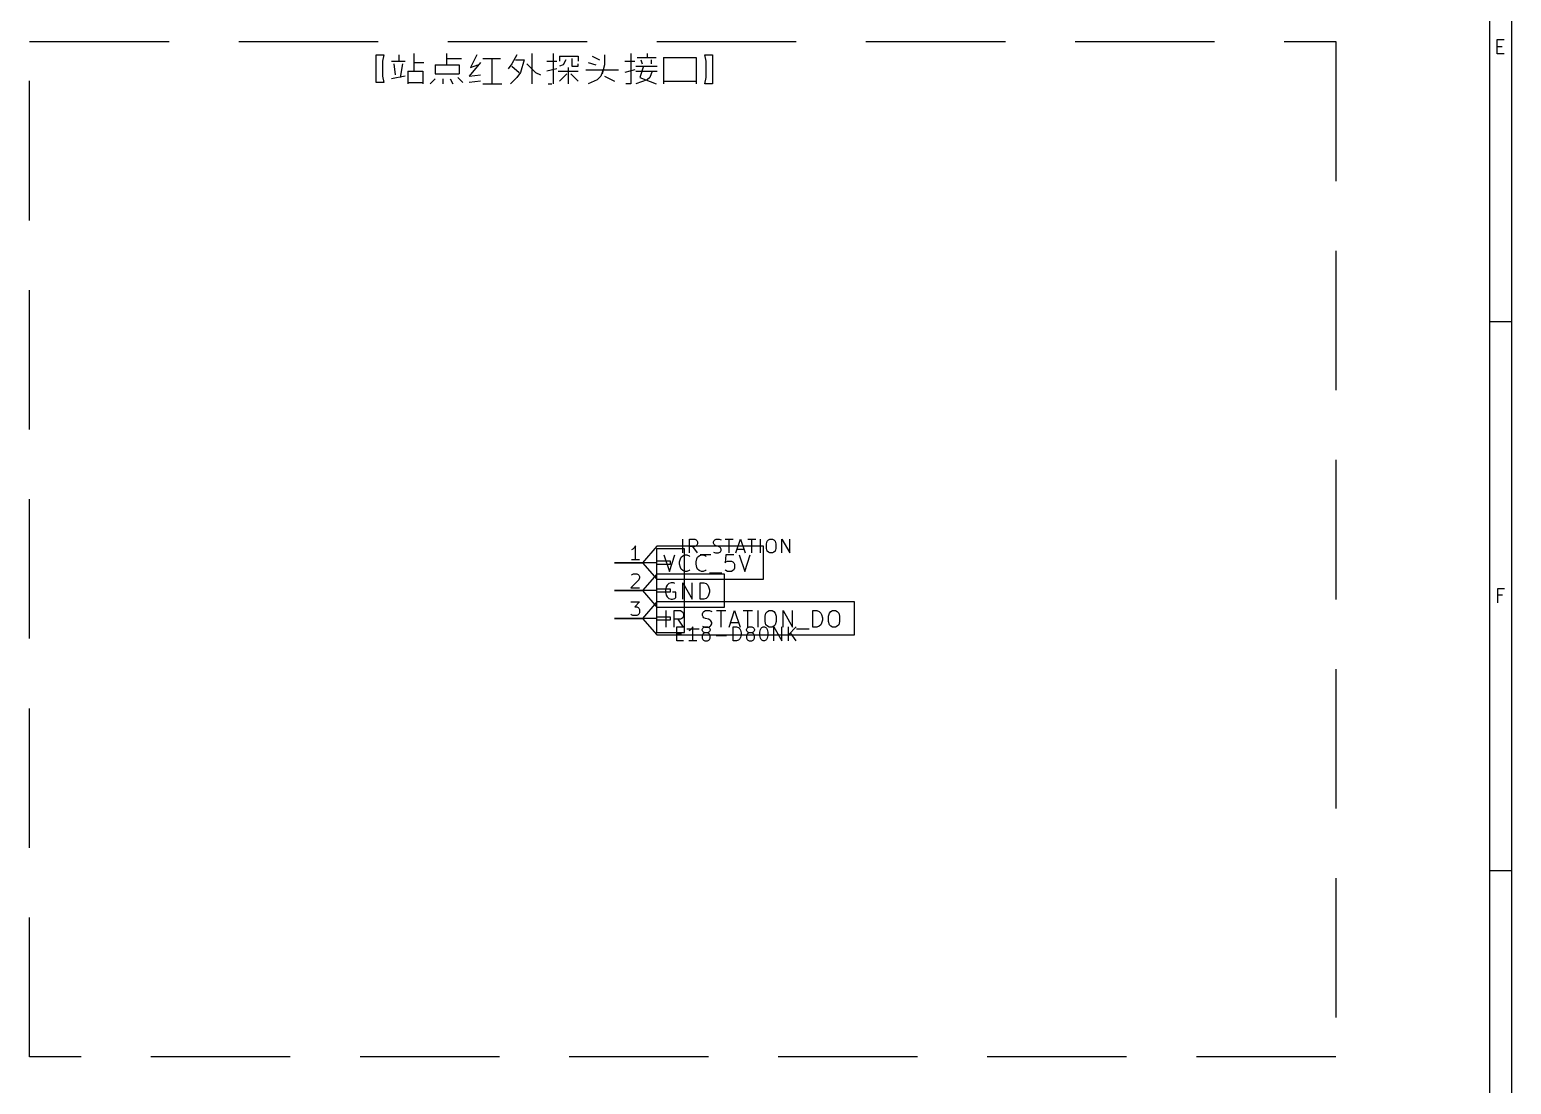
# Model space of a CAD drawing. Extents: x 0.4 to 37.4, y -23 to -0.4.
# Drawn here: x 27.4 to 32.72, y -12.97 to -9.19 of the extents above; entities that cross this region are included whole.
import ezdxf

# ---------------------------------------------------------------- set-up
doc = ezdxf.new("R2010")
doc.units = 0
doc.header["$MEASUREMENT"] = 0
doc.linetypes.add('DASHED', pattern=[0.75, 0.5, -0.25])
for name, color, linetype in [('BLUE3', 171, 'CONTINUOUS'), ('CYAN2', 4, 'CONTINUOUS'), ('GREEN3', 91, 'CONTINUOUS'), ('LYELLOW', 51, 'CONTINUOUS'), ('RED2', 1, 'CONTINUOUS'), ('RED3', 11, 'CONTINUOUS')]:
    doc.layers.add(name, color=color, linetype=linetype)

msp = doc.modelspace()

# ---------------------------------------------------------------- linework, layer by layer
at = {"layer": 'BLUE3', "linetype": 'DASHED'}
for p, q in [((27.4016, -9.2315), (32.0866, -9.2315)), ((27.4016, -12.8724), (27.4016, -9.2315)), ((32.0866, -9.2315), (32.0866, -12.8724)), ((32.0866, -12.8724), (27.4016, -12.8724))]:
    msp.add_line(p, q, dxfattribs=at)
at = {"layer": 'BLUE3', "linetype": 'CONTINUOUS'}
for p, q in [((28.6451, -9.279), (28.6721, -9.279)), ((28.6451, -9.378), (28.6451, -9.279)), ((28.6721, -9.279), (28.6676, -9.3015)), ((28.7261, -9.279), (28.7261, -9.3015)), ((28.7801, -9.2745), (28.7801, -9.3375)), ((28.8971, -9.2745), (28.8971, -9.315)), ((28.8971, -9.2925), (28.9511, -9.2925)), ((29.0051, -9.279), (28.9826, -9.324)), ((29.0276, -9.2925), (29.0905, -9.2925)), ((29.0591, -9.2925), (29.0591, -9.3825)), ((29.149, -9.279), (29.131, -9.3105)), ((29.1445, -9.297), (29.176, -9.297)), ((29.176, -9.297), (29.1625, -9.342)), ((29.203, -9.2745), (29.203, -9.3825)), ((29.2795, -9.2745), (29.2795, -9.3825)), ((29.302, -9.2835), (29.302, -9.3015)), ((29.302, -9.2835), (29.3695, -9.2835)), ((29.3245, -9.297), (29.3155, -9.315)), ((29.347, -9.2925), (29.347, -9.3195)), ((29.3695, -9.2835), (29.3695, -9.3015)), ((29.419, -9.2835), (29.446, -9.297)), ((29.464, -9.279), (29.464, -9.315)), ((29.5585, -9.2745), (29.5585, -9.3825)), ((29.581, -9.288), (29.6485, -9.288)), ((29.5945, -9.297), (29.599, -9.3105)), ((29.617, -9.2745), (29.617, -9.288)), ((29.6305, -9.297), (29.6305, -9.3105)), ((29.6755, -9.288), (29.6755, -9.3825)), ((29.6755, -9.288), (29.7925, -9.288)), ((29.7925, -9.288), (29.7925, -9.3825)), ((29.824, -9.279), (29.851, -9.279)), ((29.8285, -9.3015), (29.824, -9.279)), ((29.851, -9.279), (29.851, -9.3825)), ((28.6676, -9.3015), (28.6676, -9.3285)), ((28.6676, -9.3285), (28.6676, -9.3555)), ((28.6991, -9.3015), (28.7486, -9.3015)), ((28.7081, -9.3105), (28.7126, -9.351)), ((28.7396, -9.3105), (28.7306, -9.36)), ((28.7576, -9.3375), (28.7576, -9.3825)), ((28.7576, -9.3375), (28.8116, -9.3375)), ((28.7801, -9.306), (28.8161, -9.306)), ((28.8116, -9.3375), (28.8116, -9.3825)), ((28.8566, -9.315), (28.8566, -9.3465)), ((28.8566, -9.315), (28.9421, -9.315)), ((28.8566, -9.3465), (28.9421, -9.3465)), ((28.9421, -9.315), (28.9421, -9.3465)), ((29.0186, -9.306), (28.9781, -9.3555)), ((28.9781, -9.3555), (29.0186, -9.351)), ((28.9826, -9.324), (29.0096, -9.315)), ((29.131, -9.3105), (29.1175, -9.3285)), ((29.131, -9.3195), (29.158, -9.342)), ((29.1625, -9.342), (29.149, -9.36)), ((29.185, -9.3105), (29.2165, -9.342)), ((29.2165, -9.342), (29.2345, -9.351)), ((29.257, -9.3015), (29.293, -9.3015)), ((29.293, -9.3285), (29.257, -9.3375)), ((29.2975, -9.3375), (29.3695, -9.3375)), ((29.3155, -9.315), (29.302, -9.3195)), ((29.329, -9.3465), (29.302, -9.3735)), ((29.3335, -9.324), (29.3335, -9.3825)), ((29.3425, -9.3465), (29.3695, -9.3735)), ((29.347, -9.3195), (29.3695, -9.3195)), ((29.3695, -9.3195), (29.3695, -9.3105)), ((29.3965, -9.333), (29.5135, -9.333)), ((29.4055, -9.306), (29.4325, -9.315)), ((29.4595, -9.3285), (29.4505, -9.3555)), ((29.464, -9.315), (29.455, -9.3465)), ((29.536, -9.3015), (29.572, -9.3015)), ((29.572, -9.333), (29.536, -9.342)), ((29.5765, -9.3195), (29.653, -9.3195)), ((29.5765, -9.3375), (29.653, -9.3375)), ((29.6035, -9.3195), (29.59, -9.36)), ((29.635, -9.3375), (29.626, -9.36)), ((29.8285, -9.36), (29.8285, -9.3015)), ((28.6721, -9.378), (28.6451, -9.378)), ((28.6676, -9.3555), (28.6721, -9.378)), ((28.7486, -9.3555), (28.6991, -9.3645)), ((28.7576, -9.378), (28.8116, -9.378)), ((28.8566, -9.3645), (28.8386, -9.3825)), ((28.8836, -9.3645), (28.8836, -9.3825)), ((28.9106, -9.3645), (28.9196, -9.3825)), ((28.9376, -9.36), (28.9556, -9.378)), ((29.0186, -9.3735), (28.9781, -9.378)), ((29.0276, -9.3825), (29.095, -9.3825)), ((29.149, -9.36), (29.1265, -9.3825)), ((29.2615, -9.3825), (29.275, -9.3825)), ((29.437, -9.369), (29.4055, -9.3825)), ((29.4505, -9.3555), (29.437, -9.369)), ((29.464, -9.3555), (29.5, -9.3735)), ((29.5585, -9.3825), (29.5405, -9.3825)), ((29.617, -9.369), (29.5765, -9.3825)), ((29.59, -9.36), (29.6485, -9.3825)), ((29.626, -9.36), (29.617, -9.369)), ((29.6755, -9.3735), (29.7925, -9.3735)), ((29.824, -9.3825), (29.8285, -9.36)), ((29.851, -9.3825), (29.824, -9.3825))]:
    msp.add_line(p, q, dxfattribs=at)
at = {"layer": 'CYAN2', "linetype": 'CONTINUOUS'}
for p, q in [((29.7446, -11.0653), (29.7446, -11.0153)), ((29.7684, -11.0653), (29.7684, -11.0153)), ((29.7684, -11.0153), (29.7874, -11.0153)), ((29.7874, -11.0415), (29.7684, -11.0415)), ((29.7969, -11.0653), (29.7803, -11.0415)), ((29.7874, -11.0153), (29.7922, -11.0177)), ((29.7922, -11.0391), (29.7874, -11.0415)), ((29.7922, -11.0177), (29.7946, -11.0201)), ((29.7946, -11.0368), (29.7922, -11.0391)), ((29.7946, -11.0201), (29.7969, -11.0248)), ((29.7969, -11.032), (29.7946, -11.0368)), ((29.7969, -11.0248), (29.7969, -11.032)), ((29.8541, -11.0248), (29.8565, -11.0201)), ((29.8541, -11.0296), (29.8541, -11.0248)), ((29.8565, -11.0344), (29.8541, -11.0296)), ((29.8565, -11.0201), (29.8588, -11.0177)), ((29.8588, -11.0368), (29.8565, -11.0344)), ((29.8588, -11.0177), (29.8636, -11.0153)), ((29.8636, -11.0391), (29.8588, -11.0368)), ((29.8636, -11.0153), (29.8755, -11.0153)), ((29.8731, -11.0415), (29.8636, -11.0391)), ((29.8779, -11.0439), (29.8731, -11.0415)), ((29.8755, -11.0153), (29.8826, -11.0177)), ((29.8803, -11.0463), (29.8779, -11.0439)), ((29.8826, -11.051), (29.8803, -11.0463)), ((29.8826, -11.0558), (29.8826, -11.051)), ((29.8969, -11.0153), (29.9255, -11.0153)), ((29.9112, -11.0653), (29.9112, -11.0153)), ((29.935, -11.0653), (29.9517, -11.0153)), ((29.9398, -11.051), (29.9636, -11.051)), ((29.9517, -11.0153), (29.9684, -11.0653)), ((29.9779, -11.0153), (30.0065, -11.0153)), ((29.9922, -11.0653), (29.9922, -11.0153)), ((30.0231, -11.0653), (30.0231, -11.0153)), ((30.0446, -11.032), (30.0469, -11.0225)), ((30.0446, -11.0487), (30.0446, -11.032)), ((30.0469, -11.0582), (30.0446, -11.0487)), ((30.0469, -11.0225), (30.0517, -11.0177)), ((30.0517, -11.0177), (30.0565, -11.0153)), ((30.0565, -11.0153), (30.066, -11.0153)), ((30.066, -11.0153), (30.0707, -11.0177)), ((30.0707, -11.0177), (30.0755, -11.0225)), ((30.0755, -11.0225), (30.0779, -11.032)), ((30.0779, -11.0487), (30.0755, -11.0582)), ((30.0779, -11.032), (30.0779, -11.0487)), ((30.0993, -11.0653), (30.0993, -11.0153)), ((30.0993, -11.0153), (30.1279, -11.0653)), ((30.1279, -11.0653), (30.1279, -11.0153)), ((29.8065, -11.0701), (29.8446, -11.0701)), ((29.8541, -11.0629), (29.8612, -11.0653)), ((29.8612, -11.0653), (29.8731, -11.0653)), ((29.8731, -11.0653), (29.8779, -11.0629)), ((29.8779, -11.0629), (29.8803, -11.0606)), ((29.8803, -11.0606), (29.8826, -11.0558)), ((30.0517, -11.0629), (30.0469, -11.0582)), ((30.0565, -11.0653), (30.0517, -11.0629)), ((30.066, -11.0653), (30.0565, -11.0653)), ((30.0707, -11.0629), (30.066, -11.0653)), ((30.0755, -11.0582), (30.0707, -11.0629)), ((29.7231, -11.3803), (29.7231, -11.3303)), ((29.7231, -11.3303), (29.7469, -11.3303)), ((29.7231, -11.3541), (29.7398, -11.3541)), ((29.7707, -11.3422), (29.766, -11.3446)), ((29.7755, -11.3374), (29.7707, -11.3422)), ((29.7803, -11.3303), (29.7755, -11.3374)), ((29.7803, -11.3803), (29.7803, -11.3303)), ((29.8136, -11.3398), (29.816, -11.335)), ((29.8136, -11.3422), (29.8136, -11.3398)), ((29.816, -11.347), (29.8136, -11.3422)), ((29.816, -11.3565), (29.8136, -11.3612)), ((29.8136, -11.3612), (29.8136, -11.3708)), ((29.8136, -11.3708), (29.816, -11.3755)), ((29.816, -11.335), (29.8184, -11.3327)), ((29.8184, -11.3493), (29.816, -11.347)), ((29.8184, -11.3541), (29.816, -11.3565)), ((29.8184, -11.3327), (29.8231, -11.3303)), ((29.8231, -11.3517), (29.8184, -11.3493)), ((29.8231, -11.3517), (29.8184, -11.3541)), ((29.8231, -11.3303), (29.8326, -11.3303)), ((29.8326, -11.3517), (29.8231, -11.3517)), ((29.8326, -11.3303), (29.8374, -11.3327)), ((29.8374, -11.3493), (29.8326, -11.3517)), ((29.8374, -11.3541), (29.8326, -11.3517)), ((29.8374, -11.3327), (29.8398, -11.335)), ((29.8398, -11.347), (29.8374, -11.3493)), ((29.8398, -11.3565), (29.8374, -11.3541)), ((29.8398, -11.335), (29.8422, -11.3398)), ((29.8422, -11.3422), (29.8398, -11.347)), ((29.8422, -11.3612), (29.8398, -11.3565)), ((29.8398, -11.3755), (29.8422, -11.3708)), ((29.8422, -11.3398), (29.8422, -11.3422)), ((29.8422, -11.3708), (29.8422, -11.3612)), ((29.8636, -11.3612), (29.9017, -11.3612)), ((29.9255, -11.3803), (29.9255, -11.3303)), ((29.9255, -11.3303), (29.9374, -11.3303)), ((29.9374, -11.3303), (29.9446, -11.3327)), ((29.9446, -11.3327), (29.9493, -11.3374)), ((29.9493, -11.3731), (29.9446, -11.3779)), ((29.9493, -11.3374), (29.9517, -11.3422)), ((29.9517, -11.3684), (29.9493, -11.3731)), ((29.9517, -11.3422), (29.9541, -11.3517)), ((29.9541, -11.3589), (29.9517, -11.3684)), ((29.9541, -11.3517), (29.9541, -11.3589)), ((29.9731, -11.3398), (29.9755, -11.335)), ((29.9731, -11.3422), (29.9731, -11.3398)), ((29.9755, -11.347), (29.9731, -11.3422)), ((29.9755, -11.3565), (29.9731, -11.3612)), ((29.9731, -11.3612), (29.9731, -11.3708)), ((29.9731, -11.3708), (29.9755, -11.3755)), ((29.9755, -11.335), (29.9779, -11.3327)), ((29.9779, -11.3493), (29.9755, -11.347)), ((29.9779, -11.3541), (29.9755, -11.3565)), ((29.9779, -11.3327), (29.9826, -11.3303)), ((29.9826, -11.3517), (29.9779, -11.3493)), ((29.9826, -11.3517), (29.9779, -11.3541)), ((29.9826, -11.3303), (29.9922, -11.3303)), ((29.9922, -11.3517), (29.9826, -11.3517)), ((29.9922, -11.3303), (29.9969, -11.3327)), ((29.9969, -11.3493), (29.9922, -11.3517)), ((29.9969, -11.3541), (29.9922, -11.3517)), ((29.9969, -11.3327), (29.9993, -11.335)), ((29.9993, -11.347), (29.9969, -11.3493)), ((29.9993, -11.3565), (29.9969, -11.3541)), ((29.9993, -11.335), (30.0017, -11.3398)), ((30.0017, -11.3422), (29.9993, -11.347)), ((30.0017, -11.3612), (29.9993, -11.3565)), ((29.9993, -11.3755), (30.0017, -11.3708)), ((30.0017, -11.3398), (30.0017, -11.3422)), ((30.0017, -11.3708), (30.0017, -11.3612)), ((30.0207, -11.3493), (30.0231, -11.3398)), ((30.0207, -11.3612), (30.0207, -11.3493)), ((30.0231, -11.3708), (30.0207, -11.3612)), ((30.0231, -11.3398), (30.0255, -11.335)), ((30.0255, -11.3755), (30.0231, -11.3708)), ((30.0255, -11.335), (30.0279, -11.3327)), ((30.0279, -11.3327), (30.0326, -11.3303)), ((30.0326, -11.3303), (30.0374, -11.3303)), ((30.0374, -11.3303), (30.0422, -11.3327)), ((30.0422, -11.3327), (30.0446, -11.335)), ((30.0446, -11.335), (30.0469, -11.3398)), ((30.0469, -11.3708), (30.0446, -11.3755)), ((30.0469, -11.3398), (30.0493, -11.3493)), ((30.0493, -11.3612), (30.0469, -11.3708)), ((30.0493, -11.3493), (30.0493, -11.3612)), ((30.0707, -11.3803), (30.0707, -11.3303)), ((30.0707, -11.3303), (30.0993, -11.3803)), ((30.0993, -11.3803), (30.0993, -11.3303)), ((30.1231, -11.3803), (30.1231, -11.3303)), ((30.1517, -11.3303), (30.1231, -11.3589)), ((30.1517, -11.3803), (30.1303, -11.3517)), ((29.7469, -11.3803), (29.7231, -11.3803)), ((29.7946, -11.3803), (29.766, -11.3803)), ((29.816, -11.3755), (29.8184, -11.3779)), ((29.8184, -11.3779), (29.8231, -11.3803)), ((29.8231, -11.3803), (29.8326, -11.3803)), ((29.8326, -11.3803), (29.8374, -11.3779)), ((29.8374, -11.3779), (29.8398, -11.3755)), ((29.9374, -11.3803), (29.9255, -11.3803)), ((29.9446, -11.3779), (29.9374, -11.3803)), ((29.9755, -11.3755), (29.9779, -11.3779)), ((29.9779, -11.3779), (29.9826, -11.3803)), ((29.9826, -11.3803), (29.9922, -11.3803)), ((29.9922, -11.3803), (29.9969, -11.3779)), ((29.9969, -11.3779), (29.9993, -11.3755)), ((30.0279, -11.3779), (30.0255, -11.3755)), ((30.0326, -11.3803), (30.0279, -11.3779)), ((30.0374, -11.3803), (30.0326, -11.3803)), ((30.0422, -11.3779), (30.0374, -11.3803)), ((30.0446, -11.3755), (30.0422, -11.3779))]:
    msp.add_line(p, q, dxfattribs=at)
at = {"layer": 'GREEN3', "linetype": 'CONTINUOUS'}
for p, q in [((29.5, -11.1), (29.6, -11.1)), ((29.5, -11.2), (29.6, -11.2)), ((29.5, -11.3), (29.6, -11.3))]:
    msp.add_line(p, q, dxfattribs=at)
at = {"layer": 'LYELLOW', "linetype": 'CONTINUOUS'}
for p, q in [((29.65, -11.05), (29.65, -11.35)), ((29.75, -11.05), (29.65, -11.05)), ((29.75, -11.35), (29.75, -11.05)), ((29.65, -11.35), (29.75, -11.35))]:
    msp.add_line(p, q, dxfattribs=at)
at = {"layer": 'RED2', "linetype": 'CONTINUOUS'}
for p, q in [((32.7165, -0.3937), (32.7165, -22.9921)), ((32.6378, -0.4724), (32.6378, -22.9134)), ((32.6662, -9.2753), (32.6662, -9.2242)), ((32.6662, -9.2242), (32.6906, -9.2242)), ((32.6662, -9.2485), (32.6833, -9.2485)), ((32.6906, -9.2753), (32.6662, -9.2753)), ((32.7165, -10.2362), (32.6378, -10.2362)), ((29.6517, -11.0409), (29.6, -11.1)), ((29.65, -11.05), (29.65, -11.35)), ((29.75, -11.05), (29.65, -11.05)), ((30.0343, -11.0409), (29.6517, -11.0409)), ((29.75, -11.35), (29.75, -11.05)), ((30.0343, -11.1), (30.0343, -11.0409)), ((29.65, -11.1), (29.5, -11.1)), ((29.6, -11.1), (29.6517, -11.1591)), ((29.65, -11.095), (29.65, -11.105)), ((29.7, -11.095), (29.65, -11.095)), ((29.65, -11.105), (29.7, -11.105)), ((29.6769, -11.0721), (29.6966, -11.1312)), ((29.6966, -11.1312), (29.7163, -11.0721)), ((29.7, -11.105), (29.7, -11.095)), ((29.7332, -11.0974), (29.736, -11.0862)), ((29.7332, -11.1058), (29.7332, -11.0974)), ((29.736, -11.1171), (29.7332, -11.1058)), ((29.736, -11.0862), (29.7388, -11.0805)), ((29.7388, -11.0805), (29.7444, -11.0749)), ((29.7444, -11.0749), (29.7528, -11.0721)), ((29.7528, -11.0721), (29.7585, -11.0721)), ((29.7585, -11.0721), (29.7669, -11.0749)), ((29.7669, -11.0749), (29.7697, -11.0777)), ((29.7922, -11.0974), (29.795, -11.0862)), ((29.7922, -11.1058), (29.7922, -11.0974)), ((29.795, -11.1171), (29.7922, -11.1058)), ((29.795, -11.0862), (29.7978, -11.0805)), ((29.7978, -11.0805), (29.8035, -11.0749)), ((29.8035, -11.0749), (29.8119, -11.0721)), ((29.8119, -11.0721), (29.8175, -11.0721)), ((29.8175, -11.0721), (29.826, -11.0749)), ((29.826, -11.0749), (29.8288, -11.0777)), ((29.8991, -11.0721), (29.8963, -11.1002)), ((29.8963, -11.1002), (29.8991, -11.0974)), ((29.9272, -11.0721), (29.8991, -11.0721)), ((29.8991, -11.0974), (29.9047, -11.0946)), ((29.9047, -11.0946), (29.9188, -11.0946)), ((29.9188, -11.0946), (29.9244, -11.0974)), ((29.9244, -11.0974), (29.9272, -11.1002)), ((29.9272, -11.1002), (29.93, -11.1058)), ((29.93, -11.1058), (29.93, -11.1199)), ((29.9469, -11.0721), (29.9666, -11.1312)), ((29.9666, -11.1312), (29.9863, -11.0721)), ((30.0343, -11.1591), (30.0343, -11.1)), ((29.6517, -11.1409), (29.6, -11.2)), ((29.8937, -11.1409), (29.6517, -11.1409)), ((29.6517, -11.1591), (30.0343, -11.1591)), ((29.7388, -11.1227), (29.736, -11.1171)), ((29.7444, -11.1283), (29.7388, -11.1227)), ((29.7528, -11.1312), (29.7444, -11.1283)), ((29.7585, -11.1312), (29.7528, -11.1312)), ((29.7669, -11.1283), (29.7585, -11.1312)), ((29.7697, -11.1255), (29.7669, -11.1283)), ((29.7978, -11.1227), (29.795, -11.1171)), ((29.8035, -11.1283), (29.7978, -11.1227)), ((29.8119, -11.1312), (29.8035, -11.1283)), ((29.8175, -11.1312), (29.8119, -11.1312)), ((29.826, -11.1283), (29.8175, -11.1312)), ((29.8288, -11.1255), (29.826, -11.1283)), ((29.84, -11.1368), (29.885, -11.1368)), ((29.8937, -11.2), (29.8937, -11.1409)), ((29.8991, -11.1283), (29.8963, -11.1255)), ((29.9047, -11.1312), (29.8991, -11.1283)), ((29.9188, -11.1312), (29.9047, -11.1312)), ((29.9244, -11.1283), (29.9188, -11.1312)), ((29.9272, -11.1255), (29.9244, -11.1283)), ((29.93, -11.1199), (29.9272, -11.1255)), ((29.65, -11.2), (29.5, -11.2)), ((29.6, -11.2), (29.6517, -11.2591)), ((29.65, -11.195), (29.65, -11.205)), ((29.7, -11.195), (29.65, -11.195)), ((29.65, -11.205), (29.7, -11.205)), ((29.6854, -11.1862), (29.6825, -11.1974)), ((29.6825, -11.1974), (29.6825, -11.2058)), ((29.6825, -11.2058), (29.6854, -11.2171)), ((29.6882, -11.1805), (29.6854, -11.1862)), ((29.6938, -11.1749), (29.6882, -11.1805)), ((29.7022, -11.1721), (29.6938, -11.1749)), ((29.7, -11.205), (29.7, -11.195)), ((29.7107, -11.1721), (29.7022, -11.1721)), ((29.7191, -11.2058), (29.7078, -11.2058)), ((29.7163, -11.1749), (29.7107, -11.1721)), ((29.7191, -11.2255), (29.7191, -11.2058)), ((29.7444, -11.2312), (29.7444, -11.1721)), ((29.7444, -11.1721), (29.7781, -11.2312)), ((29.7781, -11.2312), (29.7781, -11.1721)), ((29.8063, -11.2312), (29.8063, -11.1721)), ((29.8063, -11.1721), (29.8203, -11.1721)), ((29.8203, -11.1721), (29.8288, -11.1749)), ((29.8288, -11.1749), (29.8344, -11.1805)), ((29.8344, -11.1805), (29.8372, -11.1862)), ((29.8372, -11.1862), (29.84, -11.1974)), ((29.84, -11.2058), (29.8372, -11.2171)), ((29.84, -11.1974), (29.84, -11.2058)), ((29.8937, -11.2591), (29.8937, -11.2)), ((32.6674, -11.2438), (32.6674, -11.1927)), ((32.6674, -11.1927), (32.6918, -11.1927)), ((29.6517, -11.2409), (29.6, -11.3)), ((30.3605, -11.2409), (29.6517, -11.2409)), ((29.6517, -11.2591), (29.8937, -11.2591)), ((29.6854, -11.2171), (29.6882, -11.2227)), ((29.6882, -11.2227), (29.6938, -11.2283)), ((29.6938, -11.2283), (29.7022, -11.2312)), ((29.7022, -11.2312), (29.7078, -11.2312)), ((29.7078, -11.2312), (29.7163, -11.2283)), ((29.7163, -11.2283), (29.7191, -11.2255)), ((29.8203, -11.2312), (29.8063, -11.2312)), ((29.8288, -11.2283), (29.8203, -11.2312)), ((29.8344, -11.2227), (29.8288, -11.2283)), ((29.8372, -11.2171), (29.8344, -11.2227)), ((30.3605, -11.3), (30.3605, -11.2409)), ((32.6845, -11.217), (32.6674, -11.217)), ((29.65, -11.3), (29.5, -11.3)), ((29.6, -11.3), (29.6517, -11.3591)), ((29.65, -11.295), (29.65, -11.305)), ((29.7, -11.295), (29.65, -11.295)), ((29.65, -11.305), (29.7, -11.305)), ((29.6854, -11.3312), (29.6854, -11.2721)), ((29.7, -11.305), (29.7, -11.295)), ((29.7135, -11.3312), (29.7135, -11.2721)), ((29.7135, -11.2721), (29.736, -11.2721)), ((29.736, -11.303), (29.7135, -11.303)), ((29.7472, -11.3312), (29.7275, -11.303)), ((29.736, -11.2721), (29.7416, -11.2749)), ((29.7416, -11.3002), (29.736, -11.303)), ((29.7416, -11.2749), (29.7444, -11.2777)), ((29.7444, -11.2974), (29.7416, -11.3002)), ((29.7444, -11.2777), (29.7472, -11.2833)), ((29.7472, -11.2918), (29.7444, -11.2974)), ((29.7472, -11.2833), (29.7472, -11.2918)), ((29.8147, -11.2833), (29.8175, -11.2777)), ((29.8147, -11.289), (29.8147, -11.2833)), ((29.8175, -11.2946), (29.8147, -11.289)), ((29.8175, -11.2777), (29.8203, -11.2749)), ((29.8203, -11.2974), (29.8175, -11.2946)), ((29.8203, -11.2749), (29.826, -11.2721)), ((29.826, -11.3002), (29.8203, -11.2974)), ((29.826, -11.2721), (29.84, -11.2721)), ((29.8372, -11.303), (29.826, -11.3002)), ((29.8428, -11.3058), (29.8372, -11.303)), ((29.84, -11.2721), (29.8485, -11.2749)), ((29.8456, -11.3087), (29.8428, -11.3058)), ((29.8485, -11.3143), (29.8456, -11.3087)), ((29.8456, -11.3255), (29.8485, -11.3199)), ((29.8485, -11.3199), (29.8485, -11.3143)), ((29.8653, -11.2721), (29.8991, -11.2721)), ((29.8822, -11.3312), (29.8822, -11.2721)), ((29.9103, -11.3312), (29.93, -11.2721)), ((29.916, -11.3143), (29.9441, -11.3143)), ((29.93, -11.2721), (29.9497, -11.3312)), ((29.9609, -11.2721), (29.9947, -11.2721)), ((29.9778, -11.3312), (29.9778, -11.2721)), ((30.0144, -11.3312), (30.0144, -11.2721)), ((30.0397, -11.2918), (30.0425, -11.2805)), ((30.0397, -11.3115), (30.0397, -11.2918)), ((30.0425, -11.3227), (30.0397, -11.3115)), ((30.0425, -11.2805), (30.0481, -11.2749)), ((30.0481, -11.2749), (30.0537, -11.2721)), ((30.0537, -11.2721), (30.065, -11.2721)), ((30.065, -11.2721), (30.0706, -11.2749)), ((30.0706, -11.2749), (30.0762, -11.2805)), ((30.0762, -11.2805), (30.0791, -11.2918)), ((30.0791, -11.3115), (30.0762, -11.3227)), ((30.0791, -11.2918), (30.0791, -11.3115)), ((30.1044, -11.3312), (30.1044, -11.2721)), ((30.1044, -11.2721), (30.1381, -11.3312)), ((30.1381, -11.3312), (30.1381, -11.2721)), ((30.2112, -11.3312), (30.2112, -11.2721)), ((30.2112, -11.2721), (30.2253, -11.2721)), ((30.2253, -11.2721), (30.2337, -11.2749)), ((30.2337, -11.2749), (30.2394, -11.2805)), ((30.2394, -11.2805), (30.2422, -11.2862)), ((30.2422, -11.3171), (30.2394, -11.3227)), ((30.2422, -11.2862), (30.245, -11.2974)), ((30.245, -11.3058), (30.2422, -11.3171)), ((30.245, -11.2974), (30.245, -11.3058)), ((30.2675, -11.2918), (30.2703, -11.2805)), ((30.2675, -11.3115), (30.2675, -11.2918)), ((30.2703, -11.3227), (30.2675, -11.3115)), ((30.2703, -11.2805), (30.2759, -11.2749)), ((30.2759, -11.2749), (30.2815, -11.2721)), ((30.2815, -11.2721), (30.2928, -11.2721)), ((30.2928, -11.2721), (30.2984, -11.2749)), ((30.2984, -11.2749), (30.304, -11.2805)), ((30.304, -11.2805), (30.3068, -11.2918)), ((30.3068, -11.3115), (30.304, -11.3227)), ((30.3068, -11.2918), (30.3068, -11.3115)), ((30.3605, -11.3591), (30.3605, -11.3)), ((29.65, -11.35), (29.75, -11.35)), ((29.6517, -11.3591), (30.3605, -11.3591)), ((29.7585, -11.3368), (29.8035, -11.3368)), ((29.8147, -11.3283), (29.8231, -11.3312)), ((29.8231, -11.3312), (29.8372, -11.3312)), ((29.8372, -11.3312), (29.8428, -11.3283)), ((29.8428, -11.3283), (29.8456, -11.3255)), ((30.0481, -11.3283), (30.0425, -11.3227)), ((30.0537, -11.3312), (30.0481, -11.3283)), ((30.065, -11.3312), (30.0537, -11.3312)), ((30.0706, -11.3283), (30.065, -11.3312)), ((30.0762, -11.3227), (30.0706, -11.3283)), ((30.1522, -11.3368), (30.1972, -11.3368)), ((30.2253, -11.3312), (30.2112, -11.3312)), ((30.2337, -11.3283), (30.2253, -11.3312)), ((30.2394, -11.3227), (30.2337, -11.3283)), ((30.2759, -11.3283), (30.2703, -11.3227)), ((30.2815, -11.3312), (30.2759, -11.3283)), ((30.2928, -11.3312), (30.2815, -11.3312)), ((30.2984, -11.3283), (30.2928, -11.3312)), ((30.304, -11.3227), (30.2984, -11.3283)), ((32.7165, -12.2047), (32.6378, -12.2047))]:
    msp.add_line(p, q, dxfattribs=at)
at = {"layer": 'RED3', "linetype": 'CONTINUOUS'}
for p, q in [((29.5655, -11.0518), (29.5607, -11.0542)), ((29.5702, -11.047), (29.5655, -11.0518)), ((29.575, -11.0399), (29.5702, -11.047)), ((29.575, -11.0899), (29.575, -11.0399)), ((29.5893, -11.0899), (29.5607, -11.0899)), ((29.5869, -11.1613), (29.5583, -11.1899)), ((29.5607, -11.1446), (29.5631, -11.1423)), ((29.5631, -11.1423), (29.5679, -11.1399)), ((29.5679, -11.1399), (29.5798, -11.1399)), ((29.5798, -11.1399), (29.5845, -11.1423)), ((29.5845, -11.1423), (29.5869, -11.1446)), ((29.5869, -11.1446), (29.5893, -11.1494)), ((29.5893, -11.1542), (29.5869, -11.1613)), ((29.5893, -11.1494), (29.5893, -11.1542)), ((29.5583, -11.1899), (29.5893, -11.1899)), ((29.5583, -11.2399), (29.5893, -11.2399)), ((29.5893, -11.2399), (29.5726, -11.2589)), ((29.5726, -11.2589), (29.5798, -11.2589)), ((29.5798, -11.2589), (29.5845, -11.2613)), ((29.5845, -11.2613), (29.5869, -11.2637)), ((29.5869, -11.2637), (29.5893, -11.2684)), ((29.5607, -11.2875), (29.5583, -11.2851)), ((29.5655, -11.2899), (29.5607, -11.2875)), ((29.5798, -11.2899), (29.5655, -11.2899)), ((29.5845, -11.2875), (29.5798, -11.2899)), ((29.5869, -11.2851), (29.5845, -11.2875)), ((29.5893, -11.2804), (29.5869, -11.2851)), ((29.5893, -11.2684), (29.5893, -11.2804))]:
    msp.add_line(p, q, dxfattribs=at)

doc.saveas('drawing.dxf')
